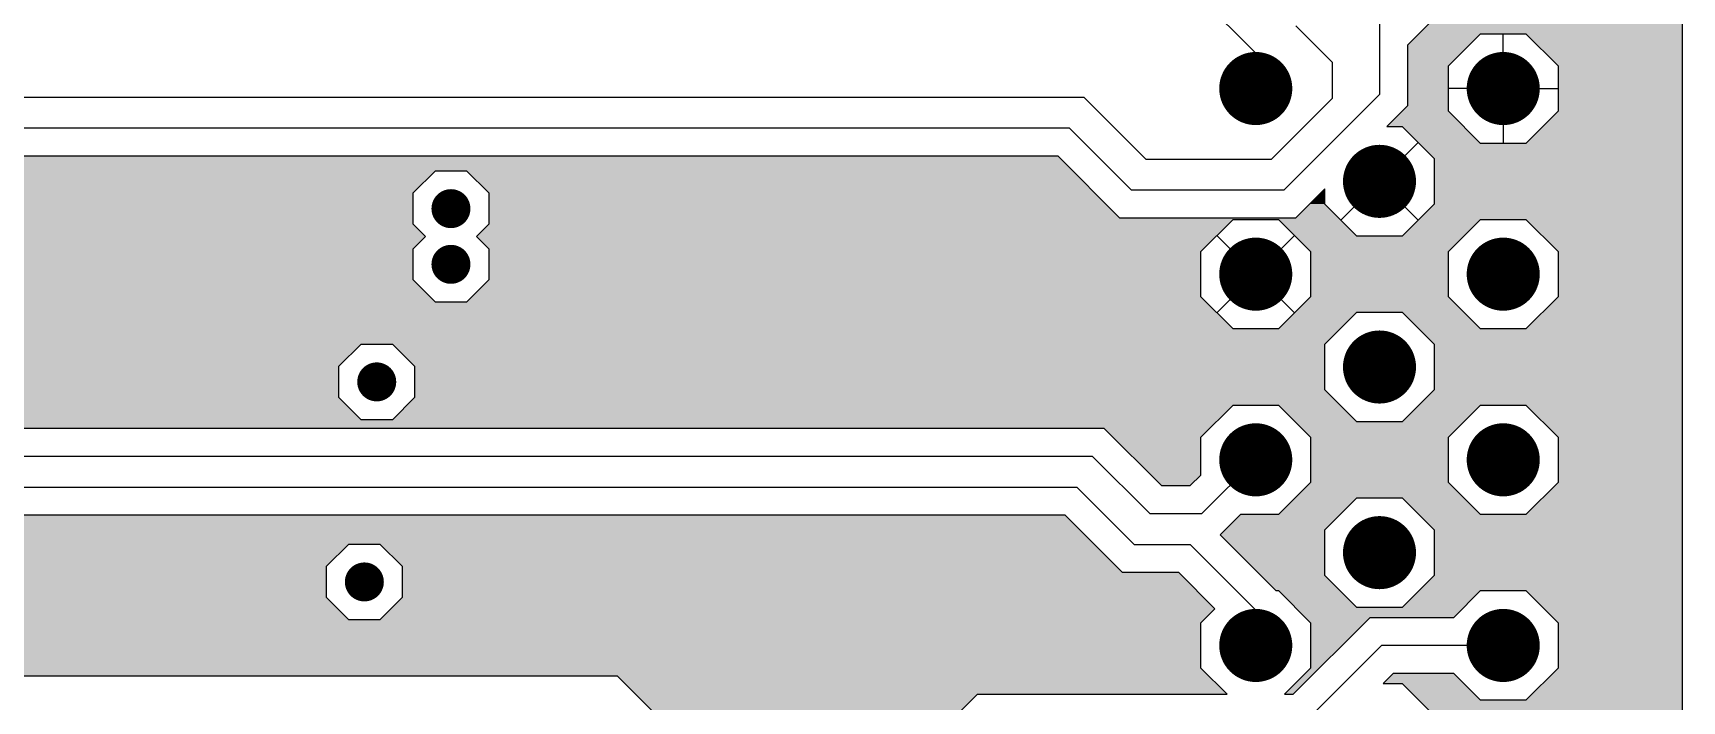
# Model space of a CAD drawing. Extents: x 295 to 953, y 10 to 290.
# Drawn here: x 805.1 to 860.9, y 173.1 to 195.7 of the extents above; entities that cross this region are included whole.
import ezdxf

# ---------------------------------------------------------------- set-up
doc = ezdxf.new("R2010")
doc.units = 0
doc.header["$LTSCALE"] = 5
doc.header["$MEASUREMENT"] = 0
doc.layers.get('0').update_dxf_attribs({"linetype": 'CONTINUOUS', "lineweight": 25})
doc.layers.add('L3-INT2_GBR', color=2, linetype='CONTINUOUS')

msp = doc.modelspace()

# ---------------------------------------------------------------- linework, layer by layer
at = {"color": 7}
for points, const_width in [([(847.11, 193.842, -1), (845.873, 193.842, -1)], 1.238), ([(855.492, 193.842, -1), (854.255, 193.842, -1)], 1.238), ([(851.301, 190.699, -1), (850.064, 190.699, -1)], 1.238), ([(819.563, 189.775, -1), (818.903, 189.775, -1)], 0.66), ([(847.11, 187.556, -1), (845.873, 187.556, -1)], 1.238), ([(855.492, 187.556, -1), (854.255, 187.556, -1)], 1.238), ([(819.563, 187.889, -1), (818.903, 187.889, -1)], 0.66), ([(851.301, 184.412, -1), (850.064, 184.412, -1)], 1.238), ([(817.049, 183.908, -1), (816.389, 183.908, -1)], 0.66), ([(847.11, 181.269, -1), (845.873, 181.269, -1)], 1.238), ([(855.492, 181.269, -1), (854.255, 181.269, -1)], 1.238), ([(851.301, 178.126, -1), (850.064, 178.126, -1)], 1.238), ([(816.63, 177.134, -1), (815.97, 177.134, -1)], 0.66), ([(847.11, 174.983, -1), (845.873, 174.983, -1)], 1.238), ([(855.492, 174.983, -1), (854.255, 174.983, -1)], 1.238)]:
    msp.add_lwpolyline(points, format="xyb", close=True, dxfattribs=dict(at, const_width=const_width))
at = {"layer": 'L3-INT2_GBR', "color": 7}
for p, q in [((860.929, 230.192), (860.929, 100.914)), ((844.483, 197.048), (846.491, 195.04)), ((850.682, 196.986), (850.682, 193.644)), ((852.539, 196.217), (851.631, 195.309)), ((847.853, 195.963), (849.09, 194.725)), ((853.017, 194.611), (854.104, 195.698)), ((854.104, 195.698), (855.642, 195.698)), ((854.873, 193.842), (854.873, 195.698)), ((855.642, 195.698), (856.73, 194.611)), ((846.491, 193.842), (846.491, 195.04)), ((851.631, 195.309), (851.631, 193.252)), ((849.09, 193.512), (849.09, 194.725)), ((853.017, 193.073), (853.017, 194.611)), ((856.73, 194.611), (856.73, 193.073)), ((854.873, 193.842), (853.017, 193.842)), ((854.873, 193.842), (854.873, 191.986)), ((854.873, 193.842), (856.73, 193.842)), ((776.485, 193.547), (840.667, 193.547)), ((842.764, 191.45), (840.667, 193.547)), ((849.09, 193.512), (847.028, 191.45)), ((847.44, 190.402), (850.682, 193.644)), ((851.631, 193.252), (850.935, 192.555)), ((854.104, 191.986), (853.017, 193.073)), ((856.73, 193.073), (855.642, 191.986)), ((840.188, 192.499), (776.904, 192.499)), ((840.188, 192.499), (842.285, 190.402)), ((850.935, 192.555), (851.451, 192.555)), ((851.451, 192.555), (852.539, 191.468)), ((850.682, 190.699), (851.994, 192.012)), ((855.642, 191.986), (854.104, 191.986)), ((839.796, 191.55), (794.209, 191.55)), ((817.955, 190.305), (818.704, 191.054)), ((818.704, 191.054), (819.763, 191.054)), ((819.763, 191.054), (820.512, 190.305)), ((841.893, 189.453), (839.796, 191.55)), ((842.764, 191.45), (847.028, 191.45)), ((852.539, 191.468), (852.539, 189.93)), ((850.682, 190.699), (849.369, 189.387)), ((850.682, 190.699), (851.994, 189.387)), ((817.955, 189.245), (817.955, 190.305)), ((820.512, 190.305), (820.512, 189.245)), ((847.44, 190.402), (842.285, 190.402)), ((848.826, 190.447), (847.833, 189.453)), ((848.826, 189.93), (848.826, 190.447)), ((849.913, 188.843), (848.826, 189.93)), ((852.539, 189.93), (851.451, 188.843)), ((847.833, 189.453), (841.893, 189.453)), ((844.635, 188.325), (845.722, 189.412)), ((845.722, 189.412), (847.26, 189.412)), ((847.26, 189.412), (848.348, 188.325)), ((853.017, 188.325), (854.104, 189.412)), ((854.104, 189.412), (855.642, 189.412)), ((855.642, 189.412), (856.73, 188.325)), ((818.367, 188.833), (817.955, 189.245)), ((817.955, 188.419), (818.367, 188.833)), ((820.512, 189.245), (820.1, 188.833)), ((820.1, 188.833), (820.512, 188.419)), ((846.491, 187.556), (845.178, 188.869)), ((846.491, 187.556), (847.803, 188.869)), ((851.451, 188.843), (849.913, 188.843)), ((817.955, 187.359), (817.955, 188.419)), ((820.512, 188.419), (820.512, 187.359)), ((844.635, 186.787), (844.635, 188.325)), ((848.348, 188.325), (848.348, 186.787)), ((853.017, 186.787), (853.017, 188.325)), ((856.73, 188.325), (856.73, 186.787)), ((818.704, 186.61), (817.955, 187.359)), ((820.512, 187.359), (819.763, 186.61)), ((846.491, 187.556), (845.178, 186.244)), ((846.491, 187.556), (847.803, 186.244)), ((819.763, 186.61), (818.704, 186.61)), ((845.722, 185.7), (844.635, 186.787)), ((848.348, 186.787), (847.26, 185.7)), ((854.104, 185.7), (853.017, 186.787)), ((856.73, 186.787), (855.642, 185.7)), ((848.826, 185.181), (849.913, 186.269)), ((849.913, 186.269), (851.451, 186.269)), ((851.451, 186.269), (852.539, 185.181)), ((847.26, 185.7), (845.722, 185.7)), ((855.642, 185.7), (854.104, 185.7)), ((815.44, 184.437), (816.189, 185.186)), ((816.189, 185.186), (817.248, 185.186)), ((817.248, 185.186), (817.997, 184.437)), ((848.826, 183.644), (848.826, 185.181)), ((852.539, 185.181), (852.539, 183.644)), ((815.44, 183.378), (815.44, 184.437)), ((817.997, 184.437), (817.997, 183.378)), ((816.189, 182.629), (815.44, 183.378)), ((817.997, 183.378), (817.248, 182.629)), ((849.913, 182.556), (848.826, 183.644)), ((852.539, 183.644), (851.451, 182.556)), ((844.635, 182.038), (845.722, 183.125)), ((845.722, 183.125), (847.26, 183.125)), ((847.26, 183.125), (848.348, 182.038)), ((853.017, 182.038), (854.104, 183.125)), ((854.104, 183.125), (855.642, 183.125)), ((855.642, 183.125), (856.73, 182.038)), ((788.87, 182.342), (841.348, 182.342)), ((817.248, 182.629), (816.189, 182.629)), ((841.348, 182.342), (843.295, 180.395)), ((851.451, 182.556), (849.913, 182.556)), ((844.635, 180.754), (844.635, 182.038)), ((848.348, 182.038), (848.348, 180.5)), ((853.017, 180.5), (853.017, 182.038)), ((856.73, 182.038), (856.73, 180.5)), ((780.886, 181.393), (840.956, 181.393)), ((842.903, 179.446), (840.956, 181.393)), ((846.491, 181.269), (844.668, 179.446)), ((844.275, 180.395), (844.635, 180.754)), ((848.348, 180.5), (847.26, 179.413)), ((854.104, 179.413), (853.017, 180.5)), ((856.73, 180.5), (855.642, 179.413)), ((780.45, 180.345), (840.428, 180.345)), ((842.375, 178.398), (840.428, 180.345)), ((843.295, 180.395), (844.275, 180.395)), ((848.826, 178.895), (849.913, 179.982)), ((849.913, 179.982), (851.451, 179.982)), ((851.451, 179.982), (852.539, 178.895)), ((840.035, 179.397), (803.329, 179.397)), ((841.982, 177.45), (840.035, 179.397)), ((842.903, 179.446), (844.668, 179.446)), ((845.976, 179.413), (845.288, 178.725)), ((847.26, 179.413), (845.976, 179.413)), ((855.642, 179.413), (854.104, 179.413)), ((848.826, 177.357), (848.826, 178.895)), ((852.539, 178.895), (852.539, 177.357)), ((815.021, 177.664), (815.77, 178.413)), ((815.77, 178.413), (816.829, 178.413)), ((816.829, 178.413), (817.578, 177.664)), ((842.375, 178.398), (844.274, 178.398)), ((846.491, 176.181), (844.274, 178.398)), ((845.288, 178.725), (847.174, 176.839)), ((815.021, 176.605), (815.021, 177.664)), ((817.578, 177.664), (817.578, 176.605)), ((843.881, 177.45), (841.982, 177.45)), ((845.107, 176.224), (843.881, 177.45)), ((849.913, 176.27), (848.826, 177.357)), ((852.539, 177.357), (851.451, 176.27)), ((815.77, 175.856), (815.021, 176.605)), ((817.578, 176.605), (816.829, 175.856)), ((847.174, 176.839), (847.26, 176.839)), ((847.26, 176.839), (848.348, 175.752)), ((853.197, 175.931), (854.104, 176.839)), ((854.104, 176.839), (855.642, 176.839)), ((855.642, 176.839), (856.73, 175.752)), ((844.635, 175.752), (845.107, 176.224)), ((846.491, 176.181), (846.491, 174.983)), ((851.451, 176.27), (849.913, 176.27)), ((816.829, 175.856), (815.77, 175.856)), ((844.635, 174.214), (844.635, 175.752)), ((847.759, 173.329), (850.361, 175.931)), ((848.348, 175.752), (848.348, 174.214)), ((850.361, 175.931), (853.197, 175.931)), ((856.73, 175.752), (856.73, 174.214)), ((848.151, 172.381), (850.753, 174.983)), ((854.873, 174.983), (850.753, 174.983)), ((773.561, 173.96), (824.865, 173.96)), ((824.865, 173.96), (827.379, 171.445)), ((845.519, 173.329), (844.635, 174.214)), ((848.348, 174.214), (847.463, 173.329)), ((851.146, 174.034), (850.808, 173.696)), ((853.197, 174.034), (851.146, 174.034)), ((854.104, 173.126), (853.197, 174.034)), ((856.73, 174.214), (855.642, 173.126)), ((833.582, 169.84), (837.071, 173.329)), ((837.071, 173.329), (845.519, 173.329)), ((847.463, 173.329), (847.759, 173.329)), ((850.808, 173.696), (851.451, 173.696)), ((851.451, 173.696), (852.539, 172.608)), ((855.642, 173.126), (854.104, 173.126))]:
    msp.add_line(p, q, dxfattribs=at)
for points in [[(860.929, 195.698), (860.929, 196.217), (852.02, 195.698), (852.539, 196.217)], [(853.715, 195.309), (854.104, 195.698), (851.631, 195.309), (852.02, 195.698)], [(860.929, 195.698), (860.929, 195.698), (855.642, 195.698), (854.104, 195.698)], [(860.929, 194.611), (860.929, 195.698), (856.73, 194.611), (855.642, 195.698)], [(853.017, 194.611), (853.715, 195.309), (851.631, 194.611), (851.631, 195.309)], [(853.017, 193.252), (853.017, 194.611), (851.631, 193.252), (851.631, 194.611)], [(860.929, 193.073), (860.929, 194.611), (856.73, 193.073), (856.73, 194.611)], [(853.017, 193.073), (853.017, 193.252), (851.453, 193.073), (851.631, 193.252)], [(853.535, 192.555), (853.017, 193.073), (850.935, 192.555), (851.453, 193.073)], [(860.929, 191.986), (860.929, 193.073), (855.642, 191.986), (856.73, 193.073)], [(853.535, 192.555), (853.535, 192.555), (851.451, 192.555), (850.935, 192.555)], [(854.104, 191.986), (853.535, 192.555), (852.02, 191.986), (851.451, 192.555)], [(860.929, 191.468), (860.929, 191.986), (852.539, 191.468), (852.02, 191.986)], [(860.929, 191.986), (860.929, 191.986), (854.104, 191.986), (855.642, 191.986)], [(840.292, 191.054), (839.796, 191.55), (794.209, 191.054), (794.209, 191.55)], [(839.796, 191.55), (839.796, 191.55), (794.209, 191.55), (816.189, 191.55)], [(818.153, 190.503), (818.704, 191.054), (794.209, 190.503), (794.209, 191.054)], [(839.796, 191.55), (839.796, 191.55), (818.704, 191.55), (839.796, 191.55)], [(840.292, 191.054), (840.292, 191.054), (819.763, 191.054), (818.704, 191.054)], [(841.041, 190.305), (840.292, 191.054), (820.512, 190.305), (819.763, 191.054)], [(860.929, 189.93), (860.929, 191.468), (852.539, 189.93), (852.539, 191.468)], [(817.955, 190.305), (818.153, 190.503), (794.011, 190.305), (794.209, 190.503)], [(817.955, 189.754), (817.955, 190.06), (793.46, 189.754), (793.767, 190.06)], [(817.955, 190.06), (817.955, 190.305), (793.767, 190.06), (794.011, 190.305)], [(841.893, 189.453), (841.041, 190.305), (820.512, 189.453), (820.512, 190.305)], [(849.303, 189.453), (848.826, 189.93), (847.833, 189.453), (848.31, 189.93)], [(848.826, 189.93), (848.826, 190.446), (848.31, 189.93), (848.826, 190.446)], [(860.929, 189.412), (860.929, 189.93), (852.02, 189.412), (852.539, 189.93)], [(817.955, 189.587), (817.955, 189.754), (706.726, 189.587), (706.726, 189.754)], [(817.955, 189.587), (817.955, 189.587), (756.269, 189.587), (755.21, 189.587)], [(817.955, 189.245), (817.955, 189.587), (756.611, 189.245), (756.269, 189.587)], [(849.344, 189.412), (849.303, 189.453), (820.512, 189.412), (820.512, 189.453)], [(845.556, 189.245), (845.722, 189.412), (820.512, 189.245), (820.512, 189.412)], [(849.303, 189.453), (849.303, 189.453), (845.722, 189.453), (847.833, 189.453)], [(849.344, 189.412), (849.344, 189.412), (847.26, 189.412), (845.722, 189.412)], [(849.913, 188.843), (849.344, 189.412), (847.829, 188.843), (847.26, 189.412)], [(853.535, 188.843), (854.104, 189.412), (851.451, 188.843), (852.02, 189.412)], [(860.929, 189.412), (860.929, 189.412), (855.642, 189.412), (854.104, 189.412)], [(860.929, 188.325), (860.929, 189.412), (856.73, 188.325), (855.642, 189.412)], [(818.362, 188.838), (817.955, 189.245), (757.018, 188.838), (756.611, 189.245)], [(818.367, 188.833), (818.362, 188.838), (757.018, 188.833), (757.018, 188.838)], [(817.955, 188.419), (818.367, 188.833), (757.018, 188.419), (757.018, 188.833)], [(845.143, 188.833), (845.556, 189.245), (820.1, 188.833), (820.512, 189.245)], [(844.729, 188.419), (845.143, 188.833), (820.512, 188.419), (820.1, 188.833)], [(853.017, 188.325), (853.535, 188.843), (848.348, 188.325), (847.829, 188.843)], [(853.535, 188.843), (853.535, 188.843), (849.913, 188.843), (851.451, 188.843)], [(817.955, 187.91), (817.955, 188.419), (757.018, 187.91), (757.018, 188.419)], [(844.635, 188.325), (844.729, 188.419), (820.512, 188.325), (820.512, 188.419)], [(844.635, 187.359), (844.635, 188.325), (820.512, 187.359), (820.512, 188.325)], [(853.017, 186.787), (853.017, 188.325), (848.348, 186.787), (848.348, 188.325)], [(860.929, 186.787), (860.929, 188.325), (856.73, 186.787), (856.73, 188.325)], [(817.955, 187.91), (817.955, 187.91), (794.827, 187.91), (793.767, 187.91)], [(817.955, 187.359), (817.955, 187.91), (795.378, 187.359), (794.827, 187.91)], [(818.153, 187.161), (817.955, 187.359), (795.576, 187.161), (795.378, 187.359)], [(818.704, 186.61), (818.153, 187.161), (795.576, 186.61), (795.576, 187.161)], [(844.635, 186.787), (844.635, 187.359), (819.939, 186.787), (820.512, 187.359)], [(845.32, 186.102), (844.812, 186.61), (795.576, 186.102), (795.576, 186.61)], [(844.812, 186.61), (844.635, 186.787), (819.763, 186.61), (819.939, 186.787)], [(853.535, 186.269), (853.017, 186.787), (847.829, 186.269), (848.348, 186.787)], [(860.929, 185.7), (860.929, 186.787), (855.642, 185.7), (856.73, 186.787)], [(845.722, 185.7), (845.32, 186.102), (795.173, 185.7), (795.576, 186.102)], [(849.344, 185.7), (849.913, 186.269), (847.26, 185.7), (847.829, 186.269)], [(853.535, 186.269), (853.535, 186.269), (851.451, 186.269), (849.913, 186.269)], [(854.104, 185.699), (853.535, 186.269), (852.02, 185.699), (851.451, 186.269)], [(848.998, 185.353), (849.344, 185.7), (794.826, 185.353), (795.173, 185.7)], [(860.929, 185.181), (860.929, 185.699), (852.539, 185.181), (852.02, 185.699)], [(860.929, 185.699), (860.929, 185.7), (854.104, 185.699), (855.642, 185.7)], [(848.831, 185.186), (848.998, 185.353), (783.841, 185.186), (783.841, 185.353)], [(815.44, 184.437), (816.189, 185.186), (783.841, 184.437), (783.841, 185.186)], [(848.831, 185.186), (848.831, 185.186), (817.248, 185.186), (816.189, 185.186)], [(848.826, 185.181), (848.831, 185.186), (817.253, 185.181), (817.248, 185.186)], [(848.826, 184.437), (848.826, 185.181), (817.997, 184.437), (817.253, 185.181)], [(860.929, 183.644), (860.929, 185.181), (852.539, 183.644), (852.539, 185.181)], [(815.44, 184.139), (815.44, 184.426), (783.554, 184.139), (783.841, 184.426)], [(815.44, 184.426), (815.44, 184.437), (783.841, 184.426), (783.841, 184.437)], [(848.826, 183.644), (848.826, 184.437), (817.997, 183.644), (817.997, 184.437)], [(815.44, 184.139), (815.44, 184.139), (788.121, 184.139), (787.062, 184.139)], [(815.44, 183.389), (815.44, 184.139), (788.87, 183.389), (788.121, 184.139)], [(815.44, 183.378), (815.44, 183.389), (788.87, 183.378), (788.87, 183.389)], [(816.189, 182.629), (815.44, 183.378), (788.87, 182.629), (788.87, 183.378)], [(849.344, 183.125), (849.092, 183.378), (817.745, 183.125), (817.997, 183.378)], [(849.092, 183.378), (848.826, 183.644), (817.997, 183.378), (817.997, 183.644)], [(860.929, 183.125), (860.929, 183.644), (852.02, 183.125), (852.539, 183.644)], [(845.226, 182.629), (845.722, 183.125), (817.248, 182.629), (817.745, 183.125)], [(849.344, 183.125), (849.344, 183.125), (847.26, 183.125), (845.722, 183.125)], [(849.913, 182.556), (849.344, 183.125), (847.829, 182.556), (847.26, 183.125)], [(853.535, 182.556), (854.104, 183.125), (851.451, 182.556), (852.02, 183.125)], [(860.929, 183.125), (860.929, 183.125), (855.642, 183.125), (854.104, 183.125)], [(860.929, 182.038), (860.929, 183.125), (856.73, 182.038), (855.642, 183.125)], [(844.939, 182.342), (845.226, 182.629), (788.87, 182.342), (788.87, 182.629)], [(844.939, 182.342), (844.939, 182.342), (841.348, 182.342), (788.87, 182.342)], [(844.635, 182.038), (844.939, 182.342), (841.652, 182.038), (841.348, 182.342)], [(853.017, 182.038), (853.535, 182.556), (848.348, 182.038), (847.829, 182.556)], [(853.535, 182.556), (853.535, 182.556), (849.913, 182.556), (851.451, 182.556)], [(844.635, 180.754), (844.635, 182.038), (842.936, 180.754), (841.652, 182.038)], [(853.017, 180.5), (853.017, 182.038), (848.348, 180.5), (848.348, 182.038)], [(860.929, 180.5), (860.929, 182.038), (856.73, 180.5), (856.73, 182.038)], [(844.275, 180.395), (844.635, 180.754), (843.295, 180.395), (842.936, 180.754)], [(853.535, 179.982), (853.017, 180.5), (847.829, 179.982), (848.348, 180.5)], [(860.929, 179.413), (860.929, 180.5), (855.642, 179.413), (856.73, 180.5)], [(849.344, 179.413), (849.913, 179.982), (847.26, 179.413), (847.829, 179.982)], [(853.535, 179.982), (853.535, 179.982), (851.451, 179.982), (849.913, 179.982)], [(854.104, 179.413), (853.535, 179.982), (852.02, 179.413), (851.451, 179.982)], [(841.018, 178.413), (840.035, 179.396), (803.329, 178.413), (803.329, 179.396)], [(840.035, 179.396), (840.035, 179.396), (803.329, 179.396), (815.77, 179.396)], [(840.035, 179.396), (840.035, 179.397), (815.77, 179.396), (840.035, 179.397)], [(848.826, 178.895), (849.344, 179.413), (845.458, 178.895), (845.976, 179.413)], [(849.344, 179.413), (849.344, 179.413), (845.976, 179.413), (847.26, 179.413)], [(860.929, 178.895), (860.929, 179.413), (852.539, 178.895), (852.02, 179.413)], [(848.826, 178.725), (848.826, 178.895), (845.288, 178.725), (845.458, 178.895)], [(860.929, 177.357), (860.929, 178.895), (852.539, 177.357), (852.539, 178.895)], [(815.021, 177.664), (815.706, 178.349), (802.644, 177.664), (803.329, 178.349)], [(815.706, 178.349), (815.77, 178.413), (803.329, 178.349), (803.329, 178.413)], [(841.018, 178.413), (841.018, 178.413), (816.829, 178.413), (815.77, 178.413)], [(841.767, 177.664), (841.018, 178.413), (817.578, 177.664), (816.829, 178.413)], [(848.826, 177.357), (848.826, 178.725), (846.656, 177.357), (845.288, 178.725)], [(815.021, 177.6), (815.021, 177.664), (802.58, 177.6), (802.644, 177.664)], [(841.982, 177.45), (841.767, 177.664), (817.578, 177.45), (817.578, 177.664)], [(815.021, 176.804), (815.021, 177.6), (785.308, 176.804), (785.308, 177.6)], [(844.726, 176.605), (843.881, 177.45), (817.578, 176.605), (817.578, 177.45)], [(849.344, 176.839), (848.826, 177.357), (847.174, 176.839), (846.656, 177.357)], [(860.929, 176.839), (860.929, 177.357), (852.02, 176.839), (852.539, 177.357)], [(815.021, 176.804), (815.021, 176.804), (800.694, 176.804), (799.635, 176.804)], [(815.021, 176.605), (815.021, 176.804), (800.894, 176.605), (800.694, 176.804)], [(815.57, 176.055), (815.021, 176.605), (801.443, 176.055), (800.894, 176.605)], [(845.107, 176.224), (844.726, 176.605), (817.197, 176.224), (817.578, 176.605)], [(849.344, 176.839), (849.344, 176.839), (847.26, 176.839), (847.174, 176.839)], [(849.913, 176.27), (849.344, 176.839), (847.829, 176.27), (847.26, 176.839)], [(853.535, 176.27), (854.104, 176.839), (851.451, 176.27), (852.02, 176.839)], [(860.929, 176.839), (860.929, 176.839), (855.642, 176.839), (854.104, 176.839)], [(860.929, 175.752), (860.929, 176.839), (856.73, 175.752), (855.642, 176.839)], [(815.77, 175.856), (815.57, 176.055), (801.443, 175.856), (801.443, 176.055)], [(844.739, 175.856), (845.107, 176.224), (816.829, 175.856), (817.197, 176.224)], [(853.197, 175.931), (853.535, 176.27), (848.168, 175.931), (847.829, 176.27)], [(844.635, 175.752), (844.739, 175.856), (801.443, 175.752), (801.443, 175.856)], [(844.635, 174.996), (844.635, 175.752), (801.443, 174.996), (801.443, 175.752)], [(850.181, 175.752), (850.361, 175.931), (848.348, 175.752), (848.168, 175.931)], [(848.643, 174.214), (850.181, 175.752), (848.348, 174.214), (848.348, 175.752)], [(860.929, 174.214), (860.929, 175.752), (856.73, 174.214), (856.73, 175.752)], [(844.635, 174.247), (844.635, 174.996), (800.694, 174.247), (801.443, 174.996)], [(844.635, 174.214), (844.635, 174.247), (770.385, 174.214), (770.352, 174.247)], [(844.68, 174.169), (844.635, 174.214), (770.43, 174.169), (770.385, 174.214)], [(844.889, 173.96), (844.68, 174.169), (770.43, 173.96), (770.43, 174.169)], [(844.889, 173.96), (844.889, 173.96), (824.865, 173.96), (773.561, 173.96)], [(845.519, 173.33), (844.889, 173.96), (825.495, 173.33), (824.865, 173.96)], [(847.759, 173.329), (848.643, 174.214), (847.463, 173.329), (848.348, 174.214)], [(853.535, 173.696), (853.197, 174.034), (850.808, 173.696), (851.146, 174.034)], [(853.197, 174.034), (853.197, 174.034), (851.146, 174.034), (853.197, 174.034)], [(860.929, 173.126), (860.929, 174.214), (855.642, 173.126), (856.73, 174.214)], [(837.071, 173.329), (845.519, 173.33), (825.495, 173.329), (825.495, 173.33)], [(836.146, 172.404), (837.071, 173.329), (826.421, 172.404), (825.495, 173.329)], [(847.463, 173.329), (847.463, 173.329), (847.463, 173.329), (847.759, 173.329)], [(853.535, 173.696), (853.535, 173.696), (851.451, 173.696), (850.808, 173.696)], [(854.104, 173.126), (853.535, 173.696), (852.02, 173.126), (851.451, 173.696)], [(860.929, 172.608), (860.929, 173.126), (852.539, 172.608), (852.02, 173.126)]]:
    msp.add_solid(points, dxfattribs=at)

doc.saveas('drawing.dxf')
